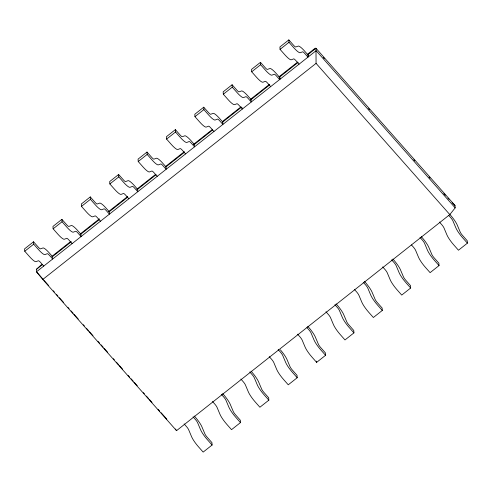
<?xml version="1.0" encoding="UTF-8"?>
<svg xmlns="http://www.w3.org/2000/svg" width="492" height="492" viewBox="0 0 492 492"><rect width="100%" height="100%" fill="white"/><g stroke="black" fill="none" stroke-linecap="round" stroke-linejoin="round"><path stroke-width="0.74" d="M41.513 264.591L36.34 269.413L36.494 271.805L42.786 279.462L176.536 430.672L449.811 214.58L316.067 63.363L315.987 48.284L315.138 48.228L307.303 54.421M449.811 214.58L455.174 207.87L455.02 205.472L315.987 48.284L308.281 54.378L308.435 56.771M33.536 241.781L33.69 244.18L38.401 249.499A11.088 2.165 51.7 0 0 44.913 254.61L47.3 253.7A3.856 0.75 51.7 0 1 49.569 255.477L52.693 259.001L52.533 256.609L48.69 252.273A11.125 2.171 51.7 0 0 43.124 247.919L40.399 248.878A3.825 0.744 51.7 0 1 38.493 247.378L33.536 241.781L24.6 248.847L24.754 251.24L29.465 256.566A11.088 2.165 51.7 0 0 35.977 261.676L38.37 260.766A3.856 0.75 51.7 0 1 40.639 262.543L43.757 266.067M61.9 219.352L62.053 221.744L66.764 227.07A11.088 2.165 51.7 0 0 73.277 232.181L75.67 231.271A3.856 0.75 51.7 0 1 77.939 233.048L81.057 236.572L80.903 234.18L77.053 229.844A11.125 2.171 51.7 0 0 71.494 225.49L68.769 226.443A3.825 0.744 51.7 0 1 66.857 224.949L61.9 219.352L52.964 226.418L53.124 228.811L57.828 234.137A11.088 2.165 51.7 0 0 64.347 239.247L66.734 238.337A3.856 0.75 51.7 0 1 69.003 240.108L72.121 243.638M90.27 196.923L90.423 199.315L95.134 204.641A11.088 2.165 51.7 0 0 101.647 209.752L104.033 208.842A3.856 0.75 51.7 0 1 106.303 210.613L109.421 214.143L109.267 211.745L105.423 207.415A11.125 2.171 51.7 0 0 99.858 203.061L97.133 204.014A3.825 0.744 51.7 0 1 95.227 202.519L90.27 196.923L81.334 203.989L81.487 206.382L86.198 211.701A11.088 2.165 51.7 0 0 92.711 216.818L95.104 215.902A3.856 0.75 51.7 0 1 97.373 217.679L100.491 221.209M118.633 174.494L118.787 176.886L123.498 182.206A11.088 2.165 51.7 0 0 130.011 187.323L132.403 186.407A3.856 0.75 51.7 0 1 134.673 188.184L137.791 191.708L137.637 189.315L133.787 184.98A11.125 2.171 51.7 0 0 128.221 180.625L125.503 181.585A3.825 0.744 51.7 0 1 123.59 180.084L118.633 174.494L109.698 181.554L109.857 183.953L114.562 189.272A11.088 2.165 51.7 0 0 121.081 194.383L123.467 193.473A3.856 0.75 51.7 0 1 125.737 195.25L128.855 198.774M147.003 152.059L147.157 154.451L151.862 159.777A11.088 2.165 51.7 0 0 158.381 164.888L160.767 163.977A3.856 0.75 51.7 0 1 163.037 165.755L166.155 169.279L166.001 166.886L162.157 162.551A11.125 2.171 51.7 0 0 156.591 158.196L153.867 159.156A3.825 0.744 51.7 0 1 151.96 157.655L147.003 152.059L138.067 159.125L138.221 161.517L142.932 166.843A11.088 2.165 51.7 0 0 149.445 171.954L151.831 171.044A3.856 0.75 51.7 0 1 154.101 172.815L157.225 176.345M175.367 129.63L175.521 132.022L180.232 137.348A11.088 2.165 51.7 0 0 186.745 142.459L189.137 141.548A3.856 0.75 51.7 0 1 191.406 143.32L194.525 146.85L194.371 144.457L190.521 140.122A11.125 2.171 51.7 0 0 184.955 135.767L182.231 136.721A3.825 0.744 51.7 0 1 180.324 135.226L175.367 129.63L166.431 136.696L166.585 139.088L171.296 144.414A11.088 2.165 51.7 0 0 177.809 149.525L180.201 148.609A3.856 0.75 51.7 0 1 182.47 150.386L185.589 153.916M203.737 107.201L203.891 109.593L208.596 114.919A11.088 2.165 51.7 0 0 215.115 120.03L217.501 119.113A3.856 0.75 51.7 0 1 219.77 120.891L222.888 124.421L222.735 122.022L218.891 117.686A11.125 2.171 51.7 0 0 213.325 113.332L210.601 114.292A3.825 0.744 51.7 0 1 208.694 112.797L203.737 107.201L194.801 114.261L194.955 116.659L199.666 121.979A11.088 2.165 51.7 0 0 206.179 127.09L208.565 126.18A3.856 0.75 51.7 0 1 210.834 127.957L213.958 131.481M232.101 84.765L232.255 87.164L236.966 92.484A11.088 2.165 51.7 0 0 243.478 97.594L245.871 96.684A3.856 0.75 51.7 0 1 248.14 98.462L251.258 101.985L251.105 99.593L247.255 95.257A11.125 2.171 51.7 0 0 241.689 90.903L238.964 91.863A3.825 0.744 51.7 0 1 237.058 90.362L232.101 84.765L223.165 91.832L223.319 94.224L228.03 99.55A11.088 2.165 51.7 0 0 234.543 104.661L236.935 103.75A3.856 0.75 51.7 0 1 239.204 105.528L242.322 109.052L242.242 107.853M260.465 62.336L260.625 64.729L265.329 70.055A11.088 2.165 51.7 0 0 271.848 75.165L274.235 74.255A3.856 0.75 51.7 0 1 276.504 76.032L279.622 79.556L279.468 77.164L275.618 72.828A11.125 2.171 51.7 0 0 270.059 68.474L267.334 69.427A3.825 0.744 51.7 0 1 265.428 67.933L260.465 62.336L251.535 69.403L251.689 71.795L256.4 77.121A11.088 2.165 51.7 0 0 262.913 82.232L265.299 81.321A3.856 0.75 51.7 0 1 267.568 83.093L270.692 86.623M288.835 39.907L288.988 42.3L293.699 47.626A11.088 2.165 51.7 0 0 300.212 52.736L302.605 51.82A3.856 0.75 51.7 0 1 304.874 53.597L307.992 57.127L307.838 54.729L303.988 50.399A11.125 2.171 51.7 0 0 298.423 46.045L295.698 46.998A3.825 0.744 51.7 0 1 293.792 45.504L288.835 39.907L279.899 46.974L280.053 49.366L284.763 54.686A11.088 2.165 51.7 0 0 291.276 59.803L293.669 58.886A3.856 0.75 51.7 0 1 295.938 60.664L299.056 64.188M24.754 251.24L33.69 244.18M53.124 228.811L62.053 221.744M81.487 206.382L90.423 199.315M109.857 183.953L118.787 176.886M138.221 161.517L147.157 154.451M166.585 139.088L175.521 132.022M194.955 116.659L203.891 109.593M223.319 94.224L232.255 87.164M251.689 71.795L260.625 64.729M280.053 49.366L288.988 42.3M51.758 256.492L70.442 241.72M80.085 234.094L99.372 218.842M108.412 211.695L127.699 196.443M136.739 189.291L155.423 174.519M165.669 166.419L184.352 151.647M193.393 144.494L212.679 129.242M222.322 121.622L241.006 106.844M250.649 99.218L269.333 84.446M278.976 76.82L297.66 62.047M36.34 269.413L42.484 264.555M52.533 256.609L71.377 241.707M80.903 234.18L98.947 219.912M109.175 211.824L127.822 197.077M137.446 189.469L156.093 174.722M165.718 167.114L184.365 152.366M193.989 144.759L212.636 130.011M222.261 122.403L241.504 107.182M250.533 100.048L269.776 84.827M298.17 62.373L279.917 76.807L280.071 79.206M42.786 279.462L316.067 63.363M194.328 416.06L195.865 417.813A11.125 2.171 51.7 0 1 201.702 426.343L204.986 434.098A3.825 0.744 51.7 0 0 206.984 437.019L211.947 442.634L212.101 445.026L203.165 452.093L198.454 446.773A11.088 2.165 51.7 0 1 191.628 436.798L188.731 429.91A3.856 0.75 51.7 0 0 186.357 426.429L184.125 423.913M222.698 393.631L224.229 395.383A11.125 2.171 51.7 0 1 230.065 403.914L233.349 411.669A3.825 0.744 51.7 0 0 235.354 414.59L240.311 420.205L240.465 422.597L231.535 429.664L226.824 424.338A11.088 2.165 51.7 0 1 219.992 414.362L217.101 407.481A3.856 0.75 51.7 0 0 214.721 404L212.495 401.478M251.061 371.202L252.599 372.948A11.125 2.171 51.7 0 1 258.429 381.484L261.719 389.233A3.825 0.744 51.7 0 0 263.718 392.161L268.681 397.776L268.835 400.168L259.899 407.235L255.188 401.909A11.088 2.165 51.7 0 1 248.362 391.933L245.465 385.052A3.856 0.75 51.7 0 0 243.091 381.571L240.859 379.049M280.354 349.812L280.963 350.519A11.125 2.171 51.7 0 1 286.799 359.049L290.083 366.804A3.825 0.744 51.7 0 0 292.088 369.726L297.045 375.341L297.199 377.739L288.263 384.799L283.558 379.48A11.088 2.165 51.7 0 1 276.725 369.504L273.835 362.616A3.856 0.75 51.7 0 0 271.455 359.135L269.229 356.62M297.592 334.191L299.819 336.706A3.856 0.75 51.7 0 1 302.199 340.187L305.095 347.069A11.088 2.165 51.7 0 0 311.922 357.044L316.633 362.37L325.569 355.304L325.415 352.912L320.452 347.297A3.825 0.744 51.7 0 1 318.453 344.375L315.163 336.62A11.125 2.171 51.7 0 0 309.333 328.09L307.795 326.337M336.159 303.908L337.697 305.661A11.125 2.171 51.7 0 1 343.533 314.191L346.817 321.946A3.825 0.744 51.7 0 0 348.822 324.868L353.779 330.483L353.933 332.875L344.997 339.941L340.292 334.615A11.088 2.165 51.7 0 1 333.459 324.64L330.569 317.758A3.856 0.75 51.7 0 0 328.189 314.277L325.962 311.756M364.529 281.473L366.066 283.226A11.125 2.171 51.7 0 1 371.897 291.762L375.187 299.511A3.825 0.744 51.7 0 0 377.186 302.432L382.143 308.047L382.302 310.446L373.367 317.506L368.656 312.186A11.088 2.165 51.7 0 1 361.829 302.211L358.932 295.323A3.856 0.75 51.7 0 0 356.552 291.848L354.326 289.327M392.893 259.044L394.43 260.797A11.125 2.171 51.7 0 1 400.267 269.327L403.551 277.082A3.825 0.744 51.7 0 0 405.556 280.003L410.512 285.618L410.666 288.011L401.73 295.077L397.026 289.757A11.088 2.165 51.7 0 1 390.193 279.776L387.302 272.894A3.856 0.75 51.7 0 0 384.922 269.413L382.696 266.898M421.263 236.615L422.8 238.368A11.125 2.171 51.7 0 1 428.63 246.898L431.921 254.653A3.825 0.744 51.7 0 0 433.919 257.574L438.876 263.189L439.036 265.582L430.1 272.648L425.389 267.322A11.088 2.165 51.7 0 1 418.563 257.347L415.666 250.465A3.856 0.75 51.7 0 0 413.286 246.984L411.503 244.967M449.627 214.186L451.164 215.933A11.125 2.171 51.7 0 1 457 224.469L460.284 232.218A3.825 0.744 51.7 0 0 462.283 235.139L467.246 240.76L467.4 243.153L458.464 250.219L453.759 244.893A11.088 2.165 51.7 0 1 446.927 234.918L444.036 228.03A3.856 0.75 51.7 0 0 441.656 224.555L439.424 222.033M452.093 202.618L455.02 205.472M443.772 193.663L445.334 195.342M447.935 198.141L448.975 199.26M323.269 57.423L324.289 58.573M368.52 108.584L369.541 109.734M413.772 159.746L414.793 160.896M429.024 176.991L430.045 178.141M455.174 207.87L316.141 50.676L36.494 271.805L43.111 279.29M448.809 215.471L450.592 217.489A3.856 0.75 51.7 0 1 452.966 220.97L455.863 227.851A11.088 2.165 51.7 0 0 462.689 237.827L467.4 243.153M419.996 237.402L422.222 239.918A3.856 0.75 51.7 0 1 424.602 243.399L427.493 250.28A11.088 2.165 51.7 0 0 434.325 260.256L439.036 265.582M391.626 259.831L393.858 262.353A3.856 0.75 51.7 0 1 396.232 265.828L399.129 272.716A11.088 2.165 51.7 0 0 405.955 282.691L410.666 288.011M363.262 282.26L365.488 284.782A3.856 0.75 51.7 0 1 367.868 288.263L370.759 295.145A11.088 2.165 51.7 0 0 377.592 305.12L382.302 310.446M334.892 304.696L337.125 307.211A3.856 0.75 51.7 0 1 339.505 310.692L342.395 317.574A11.088 2.165 51.7 0 0 349.222 327.549L353.933 332.875M306.971 327.629L308.755 329.64A3.856 0.75 51.7 0 1 311.135 333.121L314.031 340.009A11.088 2.165 51.7 0 0 320.858 349.984L325.569 355.304M278.158 349.554L280.391 352.075A3.856 0.75 51.7 0 1 282.771 355.556L285.661 362.438A11.088 2.165 51.7 0 0 292.494 372.413L297.199 377.739M249.795 371.983L252.021 374.504A3.856 0.75 51.7 0 1 254.401 377.985L257.298 384.867A11.088 2.165 51.7 0 0 264.124 394.842L268.835 400.168M221.431 394.418L223.657 396.933A3.856 0.75 51.7 0 1 226.037 400.414L228.928 407.296A11.088 2.165 51.7 0 0 235.76 417.277L240.465 422.597M193.061 416.847L195.287 419.368A3.856 0.75 51.7 0 1 197.667 422.843L200.564 429.731A11.088 2.165 51.7 0 0 207.39 439.707L212.101 445.026M44.132 280.44L48.708 285.618M53.29 290.797L54.311 291.947M56.346 294.247L57.871 295.975M59.397 297.703L63.468 302.303M68.05 307.482L69.071 308.632M71.106 310.932L73.142 313.238M74.157 314.388L78.228 318.988M83.32 324.745L84.335 325.895M86.371 328.195L88.406 330.495M89.427 331.645L92.988 335.673M98.074 341.43L99.605 343.158M101.131 344.88L103.166 347.186M104.181 348.336L107.748 352.364M113.345 358.693L114.359 359.843M116.395 362.143L118.431 364.443M119.451 365.593L122.502 369.049M128.105 375.378L129.63 377.106M131.155 378.828L133.191 381.128M134.211 382.284L137.262 385.734M143.369 392.641L144.39 393.791M146.425 396.091L148.461 398.391M149.476 399.541L152.022 402.419M158.129 409.326L159.654 411.048M161.179 412.776L166.782 419.104M175.527 428.999L176.536 430.672M316.553 361.171L316.633 362.37"/></g></svg>
